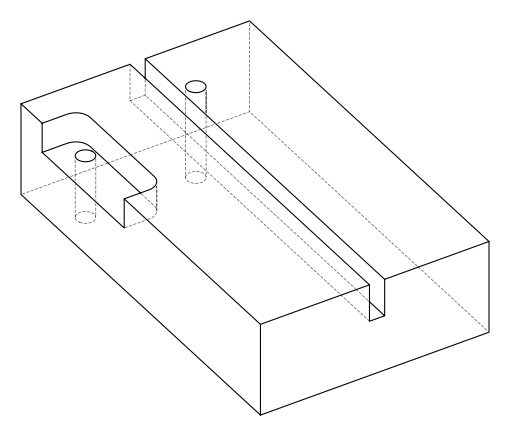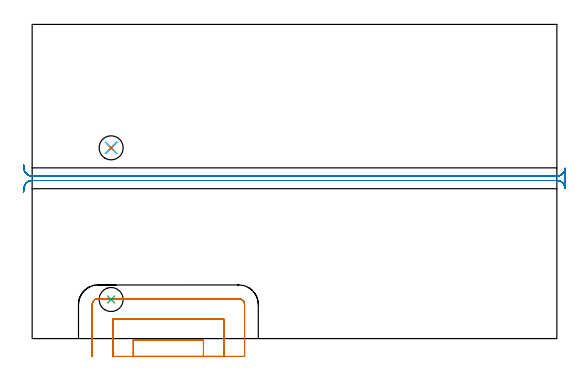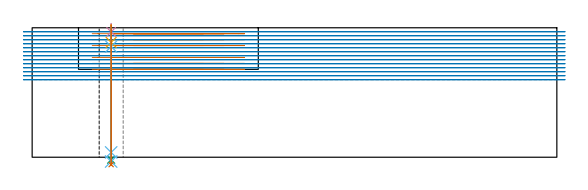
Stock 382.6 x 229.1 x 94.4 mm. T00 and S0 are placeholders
(PLAN: 7 operations, 6 tool changes, 33.3 min)
(1 MILL_SLOT | SLOT_PARTIAL_RECTANGULAR | UGT0201_094 | Follow Part, ap 5, ae 75% | 10.48 min | 152689 mm3)
(2 MILL_RECTANGULAR_SLOT | SLOT_RECTANGULAR | NXT0201_011 | Follow Part, ap 3, ae 75% | 21.55 min | 220381 mm3)
(3 INDEXABLE_INSERT_DRILL_THROUGH_HOLE_FROM_SOLID | STEP1HOLE | NXT0302_006 | 0.28 min | 15410 mm3)
(4 SPOT_DRILL | STEP1HOLE_1 | NXT0321_9005460120000 | 0.05 min | 176 mm3)
(5 DRILL_BLIND_HOLE_INTO_CENTER | STEP1HOLE_1 | UGT0301_191 | 0.05 min | 266 mm3)
(6 GUN_DRILL_THROUGH_HOLE | STEP1HOLE_1 | UGT0307_003 | 0.48 min | 3274 mm3)
(7 SPADE_DRILL_TO_ENLARGE_THROUGH_HOLE | STEP1HOLE_1 | UGT0306_008 | 0.41 min | 18945 mm3)
(TOOL UGT0201_094 | End mill 20 mm | D20 FL38 Z4)
(TOOL NXT0201_011 | ENDMILL 12mm [2P460-1200-NA 1630] | D12 FL38 Z6)
(TOOL NXT0302_006 | Index. Insert Drill 17.5mm [880-D1750L25-05] | D17.5 PA176 FL88 Z2)
(TOOL NXT0321_9005460120000 | NC Spot Drill, 142deg, 12mm, Carbide, Uncoated | D12 PA142 FL30 Z2)
(TOOL UGT0301_191 | Twist Drill 7.1 mm | D7.1 PA118 FL66 Z2)
(TOOL UGT0307_003 | Gun Drill 7 mm | D7 PA130 FL24 Z1)
(TOOL UGT0306_008 | Spade Drill 17.5mm | D17.5 PA132 FL10 Z2)
(OP 1 MILL_SLOT)
G17 G21 G94 G90
T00 M6
G54
G17 G0 G90 X124.9 Y-13. S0 M3
G43 Z104.4 H0
Z90.071
G94 G1 Y-10. F250.
Y-0.9 F500.
X73.8
Y-10.
Y-13. F250.
X139.9
Y-10.
Y14.1 F500.
X58.8
Y-10.
Y-13. F250.
X154.9
Y-10.
Y24.8 F500.
G3 X150.6 Y29.1 R4.3
G1 X48.1
G3 X43.8 Y24.8 R4.3
G1 Y-10.
Y-13. F250.
G0 X124.9 Z85.743
G1 Y-10.
Y-0.9 F500.
X73.8
Y-10.
Y-13. F250.
X139.9
Y-10.
Y14.1 F500.
X58.8
Y-10.
Y-13. F250.
X154.9
Y-10.
Y24.8 F500.
G3 X150.6 Y29.1 R4.3
G1 X48.1
G3 X43.8 Y24.8 R4.3
G1 Y-10.
Y-13. F250.
G0 X124.9 Z81.414
G1 Y-10.
Y-0.9 F500.
X73.8
Y-10.
Y-13. F250.
X139.9
Y-10.
Y14.1 F500.
X58.8
Y-10.
Y-13. F250.
X154.9
Y-10.
Y24.8 F500.
G3 X150.6 Y29.1 R4.3
G1 X48.1
G3 X43.8 Y24.8 R4.3
G1 Y-10.
Y-13. F250.
G0 X124.9 Z77.086
G1 Y-10.
Y-0.9 F500.
X73.8
Y-10.
Y-13. F250.
X139.9
Y-10.
Y14.1 F500.
X58.8
Y-10.
Y-13. F250.
X154.9
Y-10.
Y24.8 F500.
G3 X150.6 Y29.1 R4.3
G1 X48.1
G3 X43.8 Y24.8 R4.3
G1 Y-10.
Y-13. F250.
G0 X124.9 Z72.757
G1 Y-10.
Y-0.9 F500.
X73.8
Y-10.
Y-13. F250.
X139.9
Y-10.
Y14.1 F500.
X58.8
Y-10.
Y-13. F250.
X154.9
Y-10.
Y24.8 F500.
G3 X150.6 Y29.1 R4.3
G1 X48.1
G3 X43.8 Y24.8 R4.3
G1 Y-10.
Y-13. F250.
G0 X124.9 Z68.429
G1 Y-10.
Y-0.9 F500.
X73.8
Y-10.
Y-13. F250.
X139.9
Y-10.
Y14.1 F500.
X58.8
Y-10.
Y-13. F250.
X154.9
Y-10.
Y24.8 F500.
G3 X150.6 Y29.1 R4.3
G1 X48.1
G3 X43.8 Y24.8 R4.3
G1 Y-10.
Y-13. F250.
G0 X124.9 Z64.1
G1 Y-10.
Y-0.9 F500.
X73.8
Y-10.
Y-13. F250.
X139.9
Y-10.
Y14.1 F500.
X58.8
Y-10.
Y-13. F250.
X154.9
Y-10.
Y24.8 F500.
G3 X150.6 Y29.1 R4.3
G1 X48.1
G3 X43.8 Y24.8 R4.3
G1 Y-10.
Y-13. F250.
G0 Z104.4
M5
M2
(OP 2 MILL_RECTANGULAR_SLOT)
G17 G21 G94 G90
T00 M6
G54
G17 G0 G90 X-6.27 Y106.914 S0 M3
G43 Z104.4 H1
Z91.485
G94 G1 X-5.97 Y109.899 F250.
G2 X0. Y115.3 R6. F500.
G1 X382.6
G2 X388.59 Y109.646 R6.
G1 Y124.154
G2 X382.6 Y118.5 R6.
G1 X0.
G2 X-5.97 Y123.901 R6.
G1 X-6.27 Y126.886 F250.
G0 Y106.914 Z88.569
G1 X-5.97 Y109.899
G2 X0. Y115.3 R6. F500.
G1 X382.6
G2 X388.59 Y109.646 R6.
G1 Y124.154
G2 X382.6 Y118.5 R6.
G1 X0.
G2 X-5.97 Y123.901 R6.
G1 X-6.27 Y126.886 F250.
G0 Y106.914 Z85.654
G1 X-5.97 Y109.899
G2 X0. Y115.3 R6. F500.
G1 X382.6
G2 X388.59 Y109.646 R6.
G1 Y124.154
G2 X382.6 Y118.5 R6.
G1 X0.
G2 X-5.97 Y123.901 R6.
G1 X-6.27 Y126.886 F250.
G0 Y106.914 Z82.738
G1 X-5.97 Y109.899
G2 X0. Y115.3 R6. F500.
G1 X382.6
G2 X388.59 Y109.646 R6.
G1 Y124.154
G2 X382.6 Y118.5 R6.
G1 X0.
G2 X-5.97 Y123.901 R6.
G1 X-6.27 Y126.886 F250.
G0 Y106.914 Z79.823
G1 X-5.97 Y109.899
G2 X0. Y115.3 R6. F500.
G1 X382.6
G2 X388.59 Y109.646 R6.
G1 Y124.154
G2 X382.6 Y118.5 R6.
G1 X0.
G2 X-5.97 Y123.901 R6.
G1 X-6.27 Y126.886 F250.
G0 Y106.914 Z76.908
G1 X-5.97 Y109.899
G2 X0. Y115.3 R6. F500.
G1 X382.6
G2 X388.59 Y109.646 R6.
G1 Y124.154
G2 X382.6 Y118.5 R6.
G1 X0.
G2 X-5.97 Y123.901 R6.
G1 X-6.27 Y126.886 F250.
G0 Y106.914 Z73.992
G1 X-5.97 Y109.899
G2 X0. Y115.3 R6. F500.
G1 X382.6
G2 X388.59 Y109.646 R6.
G1 Y124.154
G2 X382.6 Y118.5 R6.
G1 X0.
G2 X-5.97 Y123.901 R6.
G1 X-6.27 Y126.886 F250.
G0 Y106.914 Z71.077
G1 X-5.97 Y109.899
G2 X0. Y115.3 R6. F500.
G1 X382.6
G2 X388.59 Y109.646 R6.
G1 Y124.154
G2 X382.6 Y118.5 R6.
G1 X0.
G2 X-5.97 Y123.901 R6.
G1 X-6.27 Y126.886 F250.
G0 Y106.914 Z68.162
G1 X-5.97 Y109.899
G2 X0. Y115.3 R6. F500.
G1 X382.6
G2 X388.59 Y109.646 R6.
G1 Y124.154
G2 X382.6 Y118.5 R6.
G1 X0.
G2 X-5.97 Y123.901 R6.
G1 X-6.27 Y126.886 F250.
G0 Y106.914 Z65.246
G1 X-5.97 Y109.899
G2 X0. Y115.3 R6. F500.
G1 X382.6
G2 X388.59 Y109.646 R6.
G1 Y124.154
G2 X382.6 Y118.5 R6.
G1 X0.
G2 X-5.97 Y123.901 R6.
G1 X-6.27 Y126.886 F250.
G0 Y106.914 Z62.331
G1 X-5.97 Y109.899
G2 X0. Y115.3 R6. F500.
G1 X382.6
G2 X388.59 Y109.646 R6.
G1 Y124.154
G2 X382.6 Y118.5 R6.
G1 X0.
G2 X-5.97 Y123.901 R6.
G1 X-6.27 Y126.886 F250.
G0 Y106.914 Z59.415
G1 X-5.97 Y109.899
G2 X0. Y115.3 R6. F500.
G1 X382.6
G2 X388.59 Y109.646 R6.
G1 Y124.154
G2 X382.6 Y118.5 R6.
G1 X0.
G2 X-5.97 Y123.901 R6.
G1 X-6.27 Y126.886 F250.
G0 Y106.914 Z56.5
G1 X-5.97 Y109.899
G2 X0. Y115.3 R6. F500.
G1 X382.6
G2 X388.59 Y109.646 R6.
G1 Y124.154
G2 X382.6 Y118.5 R6.
G1 X0.
G2 X-5.97 Y123.901 R6.
G1 X-6.27 Y126.886 F250.
G0 Z104.4
M5
M2
(OP 3 INDEXABLE_INSERT_DRILL_THROUGH_HOLE_FROM_SOLID)
G17 G21 G94 G90
T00 M6
G54
G17 G0 G90 X57.6 Y28.5 S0 M3
G43 Z104.4 H1
G94 G81 G98 Z-1.806 F250. R66.1
G80
M5
M2
(OP 4 SPOT_DRILL)
G17 G21 G94 G90
T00 M6
G54
G17 G0 G90 X57.6 Y139.1 S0 M3
G43 Z104.4 H0
G94 G81 G98 Z91.4 F250. R97.4
G80
M5
M2
(OP 5 DRILL_BLIND_HOLE_INTO_CENTER)
G17 G21 G94 G90
T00 M6
G54
G17 G0 G90 X57.6 Y139.1 S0 M3
G43 Z104.4 H0
G94 G81 G98 Z83.75 F250. R96.4
G80
M5
M2
(OP 6 GUN_DRILL_THROUGH_HOLE)
G17 G21 G94 G90
T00 M6
G54
G17 G0 G90 X57.6 Y139.1 M8
G43 Z104.4 H0
Z95.093
S716 M3
G94 G1 Z80.721 F125. M26
G4 X.084
Z3.5 F250.
G4 X.084
Z-3.132 F125.
G4 X.084
M5
M9
G0 Z95.093
Z104.4
M2
(OP 7 SPADE_DRILL_TO_ENLARGE_THROUGH_HOLE)
G17 G21 G94 G90
T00 M6
G54
G17 G0 G90 X57.6 Y139.1 S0 M3
G43 Z104.4 H0
G94 G73 G98 Z-5.396 F250. Q16.633 R96.4
G80
M5
M2
